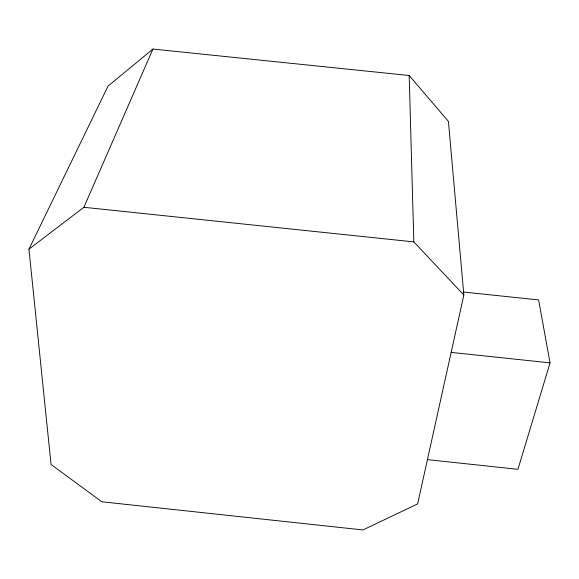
<?xml version="1.0" encoding="UTF-8"?>
<svg xmlns="http://www.w3.org/2000/svg" width="579" height="579" viewBox="0 0 579 579"><rect width="100%" height="100%" fill="white"/><g stroke="black" fill="none" stroke-linecap="round" stroke-linejoin="round"><path stroke-width="0.87" d="M463.851 295.001L417.625 503.904L362.975 529.944L101.81 501.776L51.061 464.481L28.95 249.173L108.049 86.112L152.928 49.056L409.179 75.502L448.414 121.38L463.851 295.001L413.833 241.892L83.897 207.289L28.95 249.173M463.106 291.982L538.615 299.936L550.05 362.867L517.937 469.323L427.425 459.632M83.897 207.289L152.928 49.056M451.157 352.387L550.05 362.867M409.179 75.502L413.833 241.892"/></g></svg>
